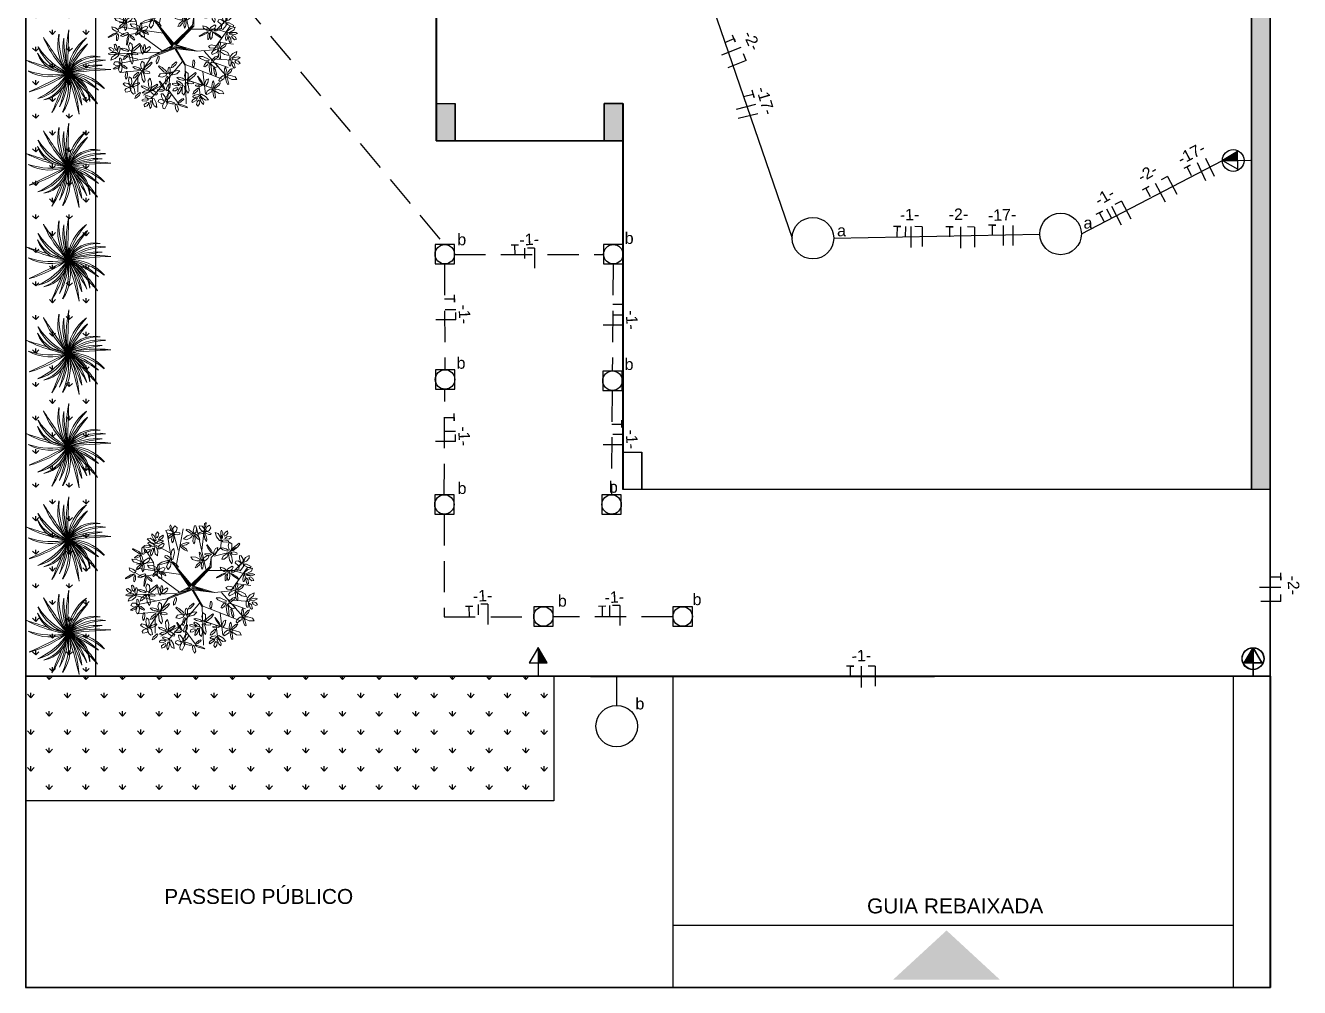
# Model space of a CAD drawing. Header units: inches. Extents: x 2 to 116, y 2 to 108.
# Drawn here: x 75.2 to 85.43, y 29.75 to 37.48 of the extents above; entities that cross this region are included whole.
import ezdxf
from ezdxf.enums import TextEntityAlignment as Align

# ---------------------------------------------------------------- set-up
doc = ezdxf.new("R2010")
doc.units = ezdxf.units.IN
doc.header["$MEASUREMENT"] = 0
doc.linetypes.add('( Hidden )', pattern=[0.375, 0.25, -0.125])
for name, color, linetype, lineweight in [('03.1 PAREDES', 250, 'Continuous', 25), ('07.1 DETALHES', 251, 'Continuous', 9), ('16.2 VEGETAÇÃO', 84, 'Continuous', 9)]:
    doc.layers.add(name, color=color, linetype=linetype, lineweight=lineweight)
doc.layers.add('16.1 VEGETAÇÃO', color=7, linetype='Continuous', lineweight=9, true_color=0x87cb61)
for name, color, linetype in [('Circuitos', 250, 'Continuous'), ('CONDUITES', 30, 'Continuous'), ('ILUMINAÇÃO', 10, 'Continuous'), ('PLANTA TUGS_TUES', 7, 'Continuous'), ('TOMADAS', 170, 'Continuous')]:
    doc.layers.add(name, color=color, linetype=linetype)
doc.styles.add('ARIAL', font='arial.ttf', dxfattribs={"width": 1.2})
doc.styles.get("Standard").update_dxf_attribs({"font": 'arial.ttf'})
doc.styles.add('TEXTO 15MM', font='arial.ttf', dxfattribs={"height": 0.15})

# ---------------------------------------------------------------- blocks, each defined once
blk = doc.blocks.new('TUG MÉDIA 120CM_')
at = {"layer": 'TOMADAS', "ltscale": 0.5}
h = blk.add_hatch(color=256, dxfattribs=at)
h.dxf.hatch_style = 1
h.paths.add_polyline_path([(0.245, 0), (0.123, 0), (0.123, -0.071)])
for p, q in [((0.123, 0), (0.018, 0)), ((0.245, 0), (0.123, 0))]:
    blk.add_line(p, q, dxfattribs=at)
blk.add_lwpolyline([(0.123, -0.071), (0.245, 0), (0.123, 0.071), (0.123, -0.071)], dxfattribs=at)
blk = doc.blocks.new('Iluminação Piso')
at = {"layer": 'ILUMINAÇÃO'}
blk.add_lwpolyline([(59.836, 10.332), (59.68, 10.332), (59.68, 10.176), (59.836, 10.176)], close=True, dxfattribs=at)
blk.add_circle((59.758, 10.254), 0.0781, dxfattribs=at)
blk = doc.blocks.new('_LEAF1', base_point=(58.757, 29.333))
for p, q in [((58.514, 29.393), (58.666, 29.575)), ((58.606, 29.211), (58.514, 29.393)), ((58.817, 29.181), (58.606, 29.211)), ((58.666, 29.575), (58.939, 29.485)), ((58.939, 29.303), (58.817, 29.181)), ((58.939, 29.485), (58.939, 29.303))]:
    blk.add_line(p, q)
blk = doc.blocks.new('_H1', base_point=(54.7, 32.03))
for p, xscale, yscale, zscale, rotation in [((54.39, 32.03), 1.727443358692213, 0.9103097157403468, 1.727443358692213, 343.6738936354017), ((54.54, 32.39), -0.3940586972083011, 1.696902842596515, 0.3940586972083011, 11.88359707230165), ((54.94, 32.27), 0.9393259642756036, 1.696902842596522, 0.9393259642756036, 348.2808948833992), ((54.45, 31.64), -1.545687603003117, -0.485702163767499, 1.545687603003117, 43.07492863925732)]:
    blk.add_blockref('_LEAF1', p, dxfattribs=dict(xscale=xscale, yscale=yscale, zscale=zscale, rotation=rotation))
at = {"xscale": 1.515140417173015, "yscale": 0.6369113279592753, "zscale": 1.515140417173015}
blk.add_blockref('_LEAF1', (55.15, 31.88), dxfattribs=at)
blk = doc.blocks.new('_H5', base_point=(62.27, 31.39))
for p, xscale, yscale, zscale, rotation in [((62.36, 31.88), 0.8782315926153998, 2.121510394569366, 0.8782315926153998, 2.027330662343098), ((62.94, 31.88), 2.788958066288231, 0.575816716164617, 2.788958066288231, 41.2051949766964), ((61.82, 31.67), -1.93821894091991, 0.5452694102672915, 1.93821894091991, 161.5649836159353), ((62.42, 30.82), 2.575127765477518, 0.7881204921510374, 2.575127765477518, 103.2233358614235), ((62.82, 31.24), 0.5758144528974043, -1.696902842596522, 0.5758144528974043, 262.2070746669012)]:
    blk.add_blockref('_LEAF1', p, dxfattribs=dict(xscale=xscale, yscale=yscale, zscale=zscale, rotation=rotation))
blk = doc.blocks.new('_H2', base_point=(55.88, 33.03))
for p, xscale, yscale, zscale, rotation in [((55.48, 33.54), -2.423919195618517, 0.3329656342808676, 2.423919195618517, 304.6162862887426), ((56.09, 33.24), -0.6369088245576009, 2.090963088672041, 0.6369088245576009, 336.0195606201025)]:
    blk.add_blockref('_LEAF1', p, dxfattribs=dict(xscale=xscale, yscale=yscale, zscale=zscale, rotation=rotation))
at = {"xscale": -1.637329160493415, "yscale": 0.455154857870177, "zscale": 1.637329160493415}
blk.add_blockref('_LEAF1', (55.33, 32.97), dxfattribs=at)
blk = doc.blocks.new('_H3', base_point=(57.91, 33.15))
for p, xscale, yscale, zscale, rotation in [((57.45, 33.3), 0.7575702085865075, 2.060415782774719, 0.7575702085865075, 246.1270025360199), ((57.88, 33.61), 0.7575702085865075, 2.121510394569363, 0.7575702085865075, 5.479650948518734), ((57.58, 32.81), 1.484593231342913, 1.061518879932116, 1.484593231342913, 203.1850851585156), ((58.09, 32.7), 1.968766126750012, 1.000424268137465, 1.968766126750012, 291.9583774400813), ((58.48, 33.3), 1.878651928551214, 0.575816716164617, 1.878651928551214, 26.31077704539229)]:
    blk.add_blockref('_LEAF1', p, dxfattribs=dict(xscale=xscale, yscale=yscale, zscale=zscale, rotation=rotation))
blk = doc.blocks.new('_H4', base_point=(60, 32.88))
for p, xscale, yscale, zscale, rotation in [((60.06, 33.27), 1.878651928551214, 0.575816716164617, 1.878651928551214, 273.0367053314555), ((60.48, 33.33), 0.636908824557608, 1.484599066610102, 0.636908824557608, 320.5535637719418), ((59.79, 33), 0.6964758369263038, 2.485023334747559, 0.6964758369263038, 30.70465610075785), ((60.45, 32.61), 1.727443358692213, 0.6063640220619462, 1.727443358692213, 352.5500074369253), ((60.76, 32.94), 1.544160243711609, 0.6063640220619462, 1.544160243711609, 15.14254921127523)]:
    blk.add_blockref('_LEAF1', p, dxfattribs=dict(xscale=xscale, yscale=yscale, zscale=zscale, rotation=rotation))
blk = doc.blocks.new('_H6', base_point=(66.06, 31.58))
for p, xscale, yscale, zscale, rotation in [((66, 32.15), -0.7881173944166022, 2.57666525243954, 0.7881173944166022, 2.457547795809369), ((65.54, 31.79), 1.878651928551221, 0.5452694102672915, 1.878651928551221, 336.2489556574871), ((65.66, 31.39), -1.817557556891011, -0.5452694102672879, 1.817557556891011, 195.3712707835825), ((66.42, 31.27), 1.848104742721105, 0.8186677980483665, 1.848104742721105, 330.9234899051576), ((66.48, 31.88), 2.089427510778918, 0.5147221043699588, 2.089427510778918, 35.45160265640038)]:
    blk.add_blockref('_LEAF1', p, dxfattribs=dict(xscale=xscale, yscale=yscale, zscale=zscale, rotation=rotation))
blk = doc.blocks.new('VEGETAÇÃO 04')
at = {"layer": '16.1 VEGETAÇÃO'}
for p, q in [((-0.316, 0.417), (-0.315, 0.433)), ((-0.302, 0.389), (-0.316, 0.417)), ((-0.315, 0.433), (-0.297, 0.417)), ((-0.297, 0.417), (-0.281, 0.38)), ((-0.283, 0.429), (-0.27, 0.448)), ((-0.283, 0.407), (-0.283, 0.429)), ((-0.264, 0.413), (-0.273, 0.401)), ((-0.27, 0.448), (-0.259, 0.434)), ((-0.259, 0.434), (-0.264, 0.413)), ((-0.255, 0.402), (-0.227, 0.421)), ((-0.221, 0.414), (-0.229, 0.4)), ((-0.227, 0.421), (-0.221, 0.414)), ((-0.033, 0.417), (-0.062, 0.392)), ((-0.041, 0.462), (-0.037, 0.469)), ((-0.004, 0.437), (-0.041, 0.462)), ((-0.037, 0.469), (-0.017, 0.463)), ((0.002, 0.428), (-0.033, 0.417)), ((-0.017, 0.463), (0.012, 0.444)), ((-0.005, 0.401), (0.014, 0.42)), ((0.022, 0.43), (-0.004, 0.437)), ((0.014, 0.42), (0.002, 0.428)), ((0.012, 0.444), (0.022, 0.43)), ((0.015, 0.374), (0.018, 0.415)), ((0.017, 0.456), (0.026, 0.495)), ((0.027, 0.433), (0.017, 0.456)), ((0.018, 0.415), (0.026, 0.415)), ((0.026, 0.495), (0.038, 0.495)), ((0.026, 0.415), (0.032, 0.397)), ((0.04, 0.445), (0.027, 0.433)), ((0.028, 0.425), (0.034, 0.43)), ((0.05, 0.393), (0.028, 0.425)), ((0.034, 0.43), (0.049, 0.42)), ((0.038, 0.495), (0.044, 0.476)), ((0.044, 0.476), (0.04, 0.445)), ((0.049, 0.42), (0.068, 0.396)), ((0.194, 0.442), (0.216, 0.434)), ((0.205, 0.407), (0.194, 0.442)), ((0.216, 0.434), (0.235, 0.403)), ((0.238, 0.447), (0.245, 0.461)), ((0.238, 0.416), (0.238, 0.447)), ((0.245, 0.398), (0.238, 0.416)), ((0.245, 0.461), (0.255, 0.439)), ((0.255, 0.439), (0.253, 0.398)), ((0.263, 0.424), (0.273, 0.443)), ((0.269, 0.414), (0.263, 0.424)), ((0.283, 0.421), (0.269, 0.414)), ((0.273, 0.443), (0.293, 0.455)), ((0.296, 0.438), (0.283, 0.421)), ((0.286, 0.407), (0.319, 0.411)), ((0.293, 0.455), (0.296, 0.438)), ((0.319, 0.411), (0.322, 0.403)), ((-0.353, 0.393), (-0.33, 0.396)), ((-0.327, 0.366), (-0.353, 0.393)), ((-0.33, 0.396), (-0.3, 0.376)), ((-0.295, 0.351), (-0.327, 0.366)), ((-0.288, 0.376), (-0.302, 0.389)), ((-0.3, 0.376), (-0.283, 0.357)), ((-0.283, 0.357), (-0.295, 0.351)), ((-0.281, 0.38), (-0.288, 0.376)), ((-0.273, 0.401), (-0.283, 0.407)), ((-0.282, 0.358), (-0.265, 0.373)), ((-0.267, 0.354), (-0.282, 0.358)), ((-0.239, 0.362), (-0.267, 0.354)), ((-0.265, 0.373), (-0.228, 0.381)), ((-0.263, 0.383), (-0.255, 0.402)), ((-0.249, 0.384), (-0.263, 0.383)), ((-0.229, 0.4), (-0.249, 0.384)), ((-0.225, 0.373), (-0.239, 0.362)), ((-0.228, 0.381), (-0.225, 0.373)), ((-0.154, 0.297), (-0.139, 0.314)), ((-0.139, 0.314), (-0.133, 0.281)), ((-0.062, 0.392), (-0.038, 0.385)), ((-0.038, 0.385), (-0.005, 0.401)), ((0.023, 0.352), (0.015, 0.374)), ((0.031, 0.365), (0.023, 0.352)), ((0.032, 0.397), (0.031, 0.365)), ((0.07, 0.381), (0.05, 0.393)), ((0.068, 0.396), (0.07, 0.381)), ((0.228, 0.378), (0.205, 0.407)), ((0.241, 0.379), (0.228, 0.378)), ((0.235, 0.403), (0.241, 0.379)), ((0.243, 0.379), (0.265, 0.385)), ((0.254, 0.369), (0.243, 0.379)), ((0.253, 0.398), (0.245, 0.398)), ((0.283, 0.364), (0.254, 0.369)), ((0.265, 0.385), (0.301, 0.376)), ((0.27, 0.394), (0.286, 0.407)), ((0.283, 0.388), (0.27, 0.394)), ((0.309, 0.393), (0.283, 0.388)), ((0.3, 0.367), (0.283, 0.364)), ((0.301, 0.376), (0.3, 0.367)), ((0.322, 0.403), (0.309, 0.393)), ((-0.476, 0.229), (-0.464, 0.207)), ((-0.438, 0.227), (-0.476, 0.229)), ((-0.464, 0.207), (-0.429, 0.196)), ((-0.404, 0.21), (-0.438, 0.227)), ((-0.411, 0.264), (-0.404, 0.266)), ((-0.403, 0.22), (-0.411, 0.264)), ((-0.404, 0.266), (-0.394, 0.248)), ((-0.403, 0.195), (-0.404, 0.21)), ((-0.389, 0.197), (-0.403, 0.22)), ((-0.394, 0.248), (-0.386, 0.214)), ((-0.386, 0.214), (-0.389, 0.197)), ((-0.384, 0.195), (-0.374, 0.218)), ((-0.374, 0.218), (-0.34, 0.24)), ((-0.341, 0.213), (-0.366, 0.195)), ((-0.332, 0.231), (-0.341, 0.213)), ((-0.34, 0.24), (-0.332, 0.231)), ((-0.258, 0.191), (-0.234, 0.205)), ((-0.234, 0.205), (-0.19, 0.219)), ((-0.208, 0.258), (-0.21, 0.248)), ((-0.21, 0.248), (-0.191, 0.232)), ((-0.191, 0.255), (-0.208, 0.258)), ((-0.168, 0.218), (-0.197, 0.199)), ((-0.17, 0.243), (-0.191, 0.255)), ((-0.191, 0.232), (-0.166, 0.226)), ((-0.19, 0.219), (-0.168, 0.218)), ((-0.188, 0.195), (-0.173, 0.211)), ((-0.173, 0.211), (-0.161, 0.201)), ((-0.166, 0.226), (-0.17, 0.243)), ((-0.162, 0.255), (-0.154, 0.297)), ((-0.158, 0.229), (-0.162, 0.255)), ((-0.147, 0.227), (-0.158, 0.229)), ((-0.148, 0.208), (-0.153, 0.202)), ((-0.114, 0.184), (-0.148, 0.208)), ((-0.133, 0.281), (-0.147, 0.227)), ((-0.001, 0.247), (0.011, 0.225)), ((0.037, 0.245), (-0.001, 0.247)), ((0.011, 0.225), (0.047, 0.214)), ((0.071, 0.228), (0.037, 0.245)), ((0.042, 0.181), (0.073, 0.207)), ((0.047, 0.214), (0.073, 0.214)), ((0.064, 0.283), (0.071, 0.285)), ((0.072, 0.239), (0.064, 0.283)), ((0.071, 0.285), (0.081, 0.267)), ((0.073, 0.214), (0.071, 0.228)), ((0.086, 0.216), (0.072, 0.239)), ((0.073, 0.207), (0.079, 0.202)), ((0.08, 0.169), (0.087, 0.208)), ((0.081, 0.267), (0.089, 0.233)), ((0.089, 0.233), (0.086, 0.216)), ((0.087, 0.208), (0.095, 0.208)), ((0.092, 0.214), (0.101, 0.238)), ((0.11, 0.214), (0.092, 0.214)), ((0.095, 0.208), (0.099, 0.19)), ((0.101, 0.238), (0.135, 0.26)), ((0.134, 0.233), (0.11, 0.214)), ((0.143, 0.251), (0.134, 0.233)), ((0.135, 0.26), (0.143, 0.251)), ((-0.444, 0.141), (-0.434, 0.162)), ((-0.429, 0.145), (-0.444, 0.141)), ((-0.434, 0.162), (-0.403, 0.189)), ((-0.429, 0.196), (-0.403, 0.195)), ((-0.406, 0.166), (-0.429, 0.145)), ((-0.397, 0.183), (-0.406, 0.166)), ((-0.403, 0.189), (-0.397, 0.183)), ((-0.396, 0.15), (-0.389, 0.189)), ((-0.39, 0.128), (-0.396, 0.15)), ((-0.381, 0.14), (-0.39, 0.128)), ((-0.389, 0.189), (-0.381, 0.188)), ((-0.366, 0.195), (-0.384, 0.195)), ((-0.381, 0.188), (-0.377, 0.17)), ((-0.377, 0.17), (-0.381, 0.14)), ((-0.255, 0.183), (-0.258, 0.191)), ((-0.197, 0.199), (-0.255, 0.183)), ((-0.198, 0.166), (-0.188, 0.195)), ((-0.185, 0.145), (-0.198, 0.166)), ((-0.165, 0.17), (-0.185, 0.145)), ((-0.161, 0.201), (-0.165, 0.17)), ((-0.153, 0.202), (-0.142, 0.186)), ((-0.142, 0.186), (-0.117, 0.166)), ((-0.117, 0.166), (-0.101, 0.163)), ((-0.101, 0.163), (-0.114, 0.184)), ((0.032, 0.159), (0.042, 0.181)), ((0.047, 0.163), (0.032, 0.159)), ((0.07, 0.185), (0.047, 0.163)), ((0.079, 0.202), (0.07, 0.185)), ((0.086, 0.147), (0.08, 0.169)), ((0.095, 0.159), (0.086, 0.147)), ((0.099, 0.19), (0.095, 0.159)), ((0.249, 0.109), (0.204, 0.082)), ((0.229, 0.086), (0.264, 0.106)), ((0.233, 0.165), (0.239, 0.145)), ((0.263, 0.156), (0.233, 0.165)), ((0.239, 0.145), (0.265, 0.13)), ((0.277, 0.119), (0.249, 0.109)), ((0.287, 0.137), (0.263, 0.156)), ((0.264, 0.106), (0.277, 0.119)), ((0.265, 0.13), (0.286, 0.125)), ((0.282, 0.11), (0.273, 0.091)), ((0.287, 0.098), (0.282, 0.11)), ((0.286, 0.128), (0.295, 0.152)), ((0.286, 0.125), (0.287, 0.137)), ((0.304, 0.128), (0.286, 0.128)), ((0.296, 0.117), (0.289, 0.087)), ((0.295, 0.152), (0.329, 0.173)), ((0.307, 0.121), (0.296, 0.117)), ((0.329, 0.147), (0.304, 0.128)), ((0.311, 0.1), (0.307, 0.121)), ((0.316, 0.115), (0.337, 0.095)), ((0.333, 0.109), (0.316, 0.115)), ((0.331, 0.134), (0.322, 0.124)), ((0.322, 0.124), (0.343, 0.124)), ((0.329, 0.173), (0.337, 0.164)), ((0.337, 0.164), (0.329, 0.147)), ((0.357, 0.144), (0.331, 0.134)), ((0.367, 0.086), (0.333, 0.109)), ((0.343, 0.124), (0.375, 0.139)), ((0.373, 0.145), (0.357, 0.144)), ((0.375, 0.139), (0.373, 0.145)), ((-0.363, 0), (-0.354, 0.031)), ((-0.354, 0.031), (-0.334, 0.016)), ((-0.334, 0.016), (-0.333, -0.014)), ((-0.323, -0.015), (-0.275, 0.022)), ((-0.269, 0.016), (-0.286, -0.006)), ((-0.275, 0.022), (-0.269, 0.016)), ((0.204, 0.082), (0.206, 0.078)), ((0.206, 0.078), (0.229, 0.086)), ((0.273, 0.091), (0.273, 0.056)), ((0.273, 0.056), (0.279, 0.055)), ((0.279, 0.055), (0.286, 0.07)), ((0.286, 0.07), (0.287, 0.098)), ((0.289, 0.087), (0.294, 0.056)), ((0.294, 0.056), (0.309, 0.07)), ((0.309, 0.07), (0.311, 0.1)), ((0.337, 0.095), (0.381, 0.066)), ((0.384, 0.069), (0.367, 0.086)), ((0.381, 0.066), (0.384, 0.069)), ((-0.436, -0.096), (-0.427, -0.094)), ((-0.435, -0.129), (-0.436, -0.096)), ((-0.427, -0.094), (-0.419, -0.108)), ((-0.41, -0.014), (-0.426, -0.017)), ((-0.426, -0.017), (-0.406, -0.032)), ((-0.379, -0.023), (-0.41, -0.014)), ((-0.41, -0.108), (-0.4, -0.086)), ((-0.406, -0.032), (-0.365, -0.041)), ((-0.4, -0.086), (-0.369, -0.059)), ((-0.372, -0.082), (-0.395, -0.103)), ((-0.363, -0.034), (-0.379, -0.023)), ((-0.363, -0.065), (-0.372, -0.082)), ((-0.369, -0.059), (-0.363, -0.065)), ((-0.365, -0.041), (-0.363, -0.034)), ((-0.356, -0.031), (-0.363, 0)), ((-0.359, -0.06), (-0.348, -0.057)), ((-0.352, -0.115), (-0.359, -0.06)), ((-0.341, -0.035), (-0.356, -0.031)), ((-0.348, -0.057), (-0.335, -0.08)), ((-0.343, -0.043), (-0.323, -0.015)), ((-0.322, -0.036), (-0.343, -0.043)), ((-0.317, -0.048), (-0.342, -0.052)), ((-0.342, -0.052), (-0.331, -0.066)), ((-0.333, -0.014), (-0.341, -0.035)), ((-0.335, -0.08), (-0.327, -0.122)), ((-0.331, -0.066), (-0.307, -0.069)), ((-0.286, -0.006), (-0.322, -0.036)), ((-0.293, -0.056), (-0.317, -0.048)), ((-0.307, -0.069), (-0.29, -0.066)), ((-0.29, -0.066), (-0.293, -0.056)), ((0.443, -0.112), (0.452, -0.099)), ((0.449, -0.084), (0.474, -0.058)), ((0.451, -0.097), (0.449, -0.084)), ((0.474, -0.087), (0.451, -0.097)), ((0.452, -0.099), (0.461, -0.12)), ((0.47, -0.098), (0.487, -0.089)), ((0.472, -0.106), (0.47, -0.098)), ((0.474, -0.058), (0.507, -0.042)), ((0.502, -0.065), (0.474, -0.087)), ((0.487, -0.089), (0.518, -0.084)), ((0.507, -0.042), (0.502, -0.065)), ((0.533, -0.09), (0.513, -0.102)), ((0.518, -0.084), (0.533, -0.09)), ((-0.467, -0.167), (-0.488, -0.18)), ((-0.488, -0.18), (-0.473, -0.184)), ((-0.485, -0.144), (-0.473, -0.124)), ((-0.461, -0.156), (-0.485, -0.144)), ((-0.473, -0.124), (-0.448, -0.125)), ((-0.473, -0.184), (-0.45, -0.174)), ((-0.443, -0.16), (-0.467, -0.167)), ((-0.437, -0.15), (-0.461, -0.156)), ((-0.45, -0.174), (-0.437, -0.165)), ((-0.448, -0.125), (-0.432, -0.135)), ((-0.445, -0.188), (-0.434, -0.151)), ((-0.434, -0.21), (-0.445, -0.188)), ((-0.437, -0.165), (-0.443, -0.16)), ((-0.432, -0.135), (-0.437, -0.15)), ((-0.423, -0.145), (-0.435, -0.129)), ((-0.434, -0.151), (-0.421, -0.153)), ((-0.419, -0.199), (-0.434, -0.21)), ((-0.416, -0.133), (-0.423, -0.145)), ((-0.421, -0.153), (-0.414, -0.17)), ((-0.419, -0.108), (-0.416, -0.133)), ((-0.419, -0.147), (-0.4, -0.153)), ((-0.414, -0.16), (-0.419, -0.147)), ((-0.414, -0.17), (-0.419, -0.199)), ((-0.394, -0.176), (-0.414, -0.16)), ((-0.395, -0.103), (-0.41, -0.108)), ((-0.4, -0.153), (-0.375, -0.176)), ((-0.379, -0.181), (-0.394, -0.176)), ((-0.375, -0.176), (-0.379, -0.181)), ((-0.334, -0.143), (-0.352, -0.115)), ((-0.327, -0.122), (-0.334, -0.143)), ((-0.123, -0.162), (-0.118, -0.156)), ((-0.081, -0.205), (-0.123, -0.162)), ((-0.118, -0.156), (-0.094, -0.17)), ((-0.094, -0.17), (-0.06, -0.201)), ((-0.06, -0.201), (-0.05, -0.221)), ((-0.044, -0.17), (-0.048, -0.194)), ((-0.048, -0.194), (-0.042, -0.219)), ((-0.035, -0.166), (-0.044, -0.17)), ((-0.029, -0.182), (-0.035, -0.166)), ((-0.029, -0.207), (-0.029, -0.182)), ((-0.015, -0.208), (0.026, -0.194)), ((0.047, -0.198), (0.023, -0.22)), ((0.026, -0.194), (0.047, -0.198)), ((0.086, -0.233), (0.095, -0.202)), ((0.095, -0.202), (0.115, -0.217)), ((0.442, -0.141), (0.443, -0.112)), ((0.448, -0.157), (0.442, -0.141)), ((0.457, -0.157), (0.448, -0.157)), ((0.461, -0.12), (0.457, -0.157)), ((0.466, -0.138), (0.47, -0.124)), ((0.475, -0.162), (0.466, -0.138)), ((0.47, -0.124), (0.485, -0.138)), ((0.513, -0.102), (0.472, -0.106)), ((0.486, -0.174), (0.475, -0.162)), ((0.485, -0.138), (0.494, -0.17)), ((0.494, -0.17), (0.486, -0.174)), ((0.49, -0.12), (0.498, -0.113)), ((0.499, -0.133), (0.49, -0.12)), ((0.498, -0.113), (0.519, -0.12)), ((0.517, -0.144), (0.499, -0.133)), ((0.533, -0.138), (0.517, -0.144)), ((0.519, -0.12), (0.533, -0.138)), ((-0.289, -0.251), (-0.289, -0.367)), ((-0.122, -0.242), (-0.11, -0.22)), ((-0.09, -0.247), (-0.122, -0.242)), ((-0.11, -0.22), (-0.08, -0.215)), ((-0.061, -0.235), (-0.09, -0.247)), ((-0.05, -0.221), (-0.081, -0.205)), ((-0.08, -0.215), (-0.058, -0.22)), ((-0.065, -0.259), (-0.07, -0.291)), ((-0.07, -0.291), (-0.065, -0.306)), ((-0.056, -0.242), (-0.065, -0.259)), ((-0.065, -0.306), (-0.053, -0.285)), ((-0.058, -0.22), (-0.061, -0.235)), ((-0.049, -0.243), (-0.056, -0.242)), ((-0.053, -0.285), (-0.049, -0.243)), ((-0.042, -0.219), (-0.029, -0.207)), ((-0.035, -0.224), (-0.015, -0.208)), ((-0.031, -0.235), (-0.035, -0.224)), ((0.023, -0.22), (-0.031, -0.235)), ((0.039, -0.247), (0.023, -0.25)), ((0.023, -0.25), (0.043, -0.265)), ((0.07, -0.256), (0.039, -0.247)), ((0.043, -0.265), (0.084, -0.274)), ((0.086, -0.267), (0.07, -0.256)), ((0.084, -0.274), (0.086, -0.267)), ((0.093, -0.264), (0.086, -0.233)), ((0.09, -0.293), (0.101, -0.29)), ((0.097, -0.348), (0.09, -0.293)), ((0.108, -0.268), (0.093, -0.264)), ((0.101, -0.29), (0.114, -0.312)), ((0.106, -0.276), (0.126, -0.248)), ((0.127, -0.269), (0.106, -0.276)), ((0.132, -0.281), (0.107, -0.285)), ((0.107, -0.285), (0.118, -0.299)), ((0.116, -0.247), (0.108, -0.268)), ((0.115, -0.217), (0.116, -0.247)), ((0.118, -0.299), (0.142, -0.302)), ((0.126, -0.248), (0.174, -0.211)), ((0.163, -0.239), (0.127, -0.269)), ((0.156, -0.288), (0.132, -0.281)), ((0.142, -0.302), (0.159, -0.299)), ((0.159, -0.299), (0.156, -0.288)), ((0.18, -0.217), (0.163, -0.239)), ((0.174, -0.211), (0.18, -0.217)), ((0.306, -0.319), (0.311, -0.289)), ((0.311, -0.289), (0.32, -0.277)), ((0.325, -0.3), (0.316, -0.338)), ((0.32, -0.277), (0.325, -0.3)), ((0.335, -0.316), (0.358, -0.296)), ((0.358, -0.296), (0.374, -0.292)), ((0.374, -0.292), (0.363, -0.313)), ((-0.231, -0.407), (-0.228, -0.398)), ((-0.196, -0.422), (-0.231, -0.407)), ((-0.228, -0.398), (-0.21, -0.398)), ((-0.21, -0.398), (-0.183, -0.408)), ((-0.183, -0.408), (-0.174, -0.42)), ((0.115, -0.376), (0.097, -0.348)), ((0.114, -0.312), (0.122, -0.355)), ((0.122, -0.355), (0.115, -0.376)), ((0.259, -0.378), (0.268, -0.361)), ((0.266, -0.387), (0.259, -0.378)), ((0.301, -0.367), (0.266, -0.387)), ((0.268, -0.361), (0.293, -0.343)), ((0.293, -0.343), (0.311, -0.344)), ((0.311, -0.344), (0.301, -0.367)), ((0.308, -0.337), (0.306, -0.319)), ((0.316, -0.338), (0.308, -0.337)), ((0.313, -0.363), (0.317, -0.347)), ((0.319, -0.397), (0.313, -0.363)), ((0.317, -0.347), (0.329, -0.369)), ((0.328, -0.416), (0.319, -0.397)), ((0.325, -0.333), (0.335, -0.316)), ((0.33, -0.338), (0.325, -0.333)), ((0.329, -0.369), (0.336, -0.414)), ((0.363, -0.313), (0.33, -0.338)), ((0.33, -0.345), (0.331, -0.359)), ((0.356, -0.346), (0.33, -0.345)), ((0.331, -0.359), (0.364, -0.378)), ((0.391, -0.359), (0.356, -0.346)), ((0.364, -0.378), (0.402, -0.382)), ((0.402, -0.382), (0.391, -0.359)), ((-0.255, -0.43), (-0.241, -0.423)), ((-0.255, -0.438), (-0.255, -0.43)), ((-0.221, -0.44), (-0.255, -0.438)), ((-0.241, -0.423), (-0.215, -0.422)), ((-0.237, -0.468), (-0.22, -0.454)), ((-0.236, -0.486), (-0.237, -0.468)), ((-0.215, -0.478), (-0.236, -0.486)), ((-0.203, -0.429), (-0.221, -0.44)), ((-0.22, -0.454), (-0.205, -0.45)), ((-0.215, -0.422), (-0.203, -0.429)), ((-0.201, -0.46), (-0.215, -0.478)), ((-0.205, -0.45), (-0.201, -0.46)), ((-0.174, -0.42), (-0.196, -0.422)), ((-0.196, -0.477), (-0.187, -0.437)), ((-0.19, -0.5), (-0.196, -0.477)), ((-0.181, -0.488), (-0.19, -0.5)), ((-0.187, -0.437), (-0.179, -0.438)), ((-0.175, -0.457), (-0.181, -0.488)), ((-0.179, -0.438), (-0.175, -0.457)), ((-0.172, -0.42), (-0.159, -0.422)), ((-0.17, -0.445), (-0.172, -0.42)), ((-0.157, -0.479), (-0.17, -0.445)), ((-0.159, -0.422), (-0.142, -0.454)), ((-0.137, -0.49), (-0.157, -0.479)), ((-0.142, -0.454), (-0.137, -0.49)), ((0.336, -0.414), (0.328, -0.416))]:
    blk.add_line(p, q, dxfattribs=at)
at = {"layer": '16.2 VEGETAÇÃO'}
for p, q in [((-0.156, 0.205), (-0.193, 0.437)), ((-0.103, 0.301), (-0.146, 0.457)), ((-0.119, 0.173), (-0.063, 0.473)), ((0.12, 0.137), (0.044, 0.484)), ((0.087, 0.297), (0.104, 0.465)), ((0.24, 0.322), (0.244, 0.421)), ((-0.303, 0.201), (-0.369, 0.309)), ((-0.173, 0.281), (-0.316, 0.357)), ((0.161, 0.242), (0.24, 0.322)), ((0.304, 0.281), (0.36, 0.321)), ((-0.016, 0.005), (-0.156, 0.209)), ((-0.156, 0.209), (0.001, 0.024)), ((0.15, 0.169), (0.161, 0.242)), ((0.161, 0.163), (0.161, 0.242)), ((0.184, 0.253), (0.304, 0.281)), ((0.343, 0.133), (0.43, 0.221)), ((-0.396, 0.089), (-0.452, 0.121)), ((-0.309, 0.201), (-0.439, 0.189)), ((-0.083, 0.105), (-0.439, 0.157)), ((-0.286, 0.105), (-0.396, 0.089)), ((-0.289, 0.105), (-0.303, 0.201)), ((-0.093, -0.037), (-0.286, 0.105)), ((0.002, 0.019), (-0.106, 0.144)), ((-0.106, 0.144), (-0.005, 0.005)), ((0.001, 0.024), (0.15, 0.169)), ((0.153, 0.163), (0.002, 0.019)), ((0.005, 0.012), (0.153, 0.163)), ((0.018, 0.012), (0.161, 0.163)), ((0.137, 0.137), (0.34, 0.137)), ((0.32, -0.027), (0.453, 0.161)), ((0.34, 0.137), (0.473, 0.097)), ((-0.106, -0.043), (-0.01, 0.002)), ((-0.093, -0.037), (-0.016, 0.005)), ((-0.005, 0.005), (-0.039, 0.062)), ((-0.039, 0.062), (-0.003, 0.012)), ((-0.01, 0.002), (-0.034, -0.017)), ((0.098, -0.017), (0.005, 0.012)), ((0.018, 0.012), (0.187, -0.039)), ((0.357, 0.033), (0.48, 0.017)), ((-0.469, -0.059), (-0.112, -0.048)), ((-0.289, -0.103), (-0.469, -0.059)), ((-0.193, -0.091), (-0.442, -0.139)), ((-0.185, -0.091), (-0.336, -0.319)), ((-0.193, -0.087), (-0.112, -0.048)), ((0.009, -0.018), (-0.185, -0.091)), ((-0.178, -0.079), (0.005, -0.012)), ((0.005, -0.012), (-0.106, -0.043)), ((-0.034, -0.017), (0.005, -0.003)), ((0.005, -0.003), (0.017, -0.01)), ((0.149, -0.034), (0.009, 0)), ((0.009, 0), (0.098, -0.017)), ((0.009, -0.018), (0.184, -0.039)), ((0.009, -0.018), (0.09, -0.155)), ((0.017, -0.01), (0.149, -0.034)), ((0.017, -0.017), (0.093, -0.151)), ((0.187, -0.039), (0.32, -0.027)), ((0.244, -0.039), (0.417, -0.235)), ((0.304, -0.099), (0.47, -0.111)), ((-0.243, -0.191), (-0.429, -0.211)), ((0.07, -0.122), (-0.183, -0.419)), ((0.09, -0.147), (0.397, -0.267)), ((0.09, -0.155), (0.1, -0.463)), ((0.234, -0.203), (0.254, -0.383)), ((0.324, -0.131), (0.437, -0.171)), ((-0.031, -0.239), (-0.053, -0.467)), ((0.094, -0.267), (0.32, -0.339)), ((0.2, -0.307), (0.214, -0.415)), ((-0.093, -0.311), (-0.243, -0.391)), ((-0.042, -0.351), (0.04, -0.463))]:
    blk.add_line(p, q, dxfattribs=at)
at = {"layer": '16.1 VEGETAÇÃO'}
for name, p, xscale, yscale, zscale, rotation in [('_H1', (0.11, 0.461), 0.07923638879180575, 0.07923638879180575, 0.07923638879180575, 335.9995910641865), ('_LEAF1', (-0.146, 0.395), -0.1440166972293012, -0.04320517898821663, 0.1440166972293024, 265.3418919588169), ('_LEAF1', (0.116, 0.409), 0.1655586905963778, 0.04078472078159301, 0.1655586905963778, 105.4222238316343), ('_H2', (-0.394, 0.269), 0.07923638879180761, 0.07923638879180761, 0.07923638879180761, 24.61518218604945), ('_H4', (-0.296, 0.317), 0.07923638879180728, 0.07923638879180728, 0.07923638879180728, 159.4820373343238), ('_LEAF1', (-0.239, 0.333), 0.1464371459222319, 0.064868279937496, 0.1464371459222319, 40.89411108039298), ('_LEAF1', (-0.061, 0.319), 0.1655586905963763, 0.04078472078159301, 0.1655586905963763, 145.2915804259634), ('_LEAF1', (-0.056, 0.35), 0.1655586905963747, 0.04078472078159301, 0.1655586905963747, 197.0023472828412), ('_H1', (-0.257, 0.127), 0.0792363887918082, 0.0792363887918082, 0.0792363887918082, 223.439305730182), ('_LEAF1', (0.277, 0.249), 0.1464371459222319, 0.064868279937496, 0.1464371459222319, 40.89411108039298), ('_H3', (0.415, 0.199), 0.07923638879180761, 0.07923638879180761, 0.07923638879180761, 310.7820573980491), ('_H2', (-0.452, 0.115), 0.0792363887918074, 0.0792363887918074, 0.0792363887918074, 83.64810089334068), ('_H2', (-0.365, 0.096), 0.07923638879180848, 0.07923638879180848, 0.07923638879180848, 135.7819653615509), ('_LEAF1', (-0.304, 0.16), -0.06244757627757961, 0.204165649728635, 0.06244757627757956, 72.42816897104282), ('_H4', (0.444, 0.11), 0.0792363887918075, 0.0792363887918075, 0.0792363887918075, 270.0000000000014), ('_H4', (-0.459, -0.063), 0.07923638879180346, 0.07923638879180346, 0.07923638879180346, 92.25636340955722), ('_LEAF1', (-0.256, -0.023), 0.1655586905963778, 0.04078472078159301, 0.1655586905963778, 105.4222238316343), ('_LEAF1', (-0.235, -0.013), -0.1440166972293012, -0.04320517898821663, 0.1440166972293024, 265.3418919588169), ('_LEAF1', (-0.208, -0.027), 0.1464371459222319, 0.064868279937496, 0.1464371459222319, 40.89411108039298), ('_LEAF1', (0.313, -0.005), 0.146437145922231, 0.064868279937496, 0.146437145922231, 355.9332608477733), ('_H6', (0.36, -0.029), 0.07923638879180389, 0.07923638879180389, 0.07923638879180389, 241.7205313804202), ('_LEAF1', (-0.127, -0.108), 0.1488575946151644, 0.04320517898821663, 0.1488575946151644, 72.31603858620976), ('_H5', (0.29, -0.118), 0.07923638879180708, 0.07923638879180708, 0.07923638879180708, 236.1016171762233), ('_LEAF1', (-0.379, -0.229), -0.1440166972293012, -0.04320517898821663, 0.1440166972293024, 265.3418919588169), ('_LEAF1', (0.004, -0.148), 0.1488575946151615, 0.04320517898821663, 0.1488575946151615, 46.21957683272146), ('_LEAF1', (0.161, -0.138), -0.1440166972293012, -0.04320517898821663, 0.1440166972293024, 265.3418919588169), ('_LEAF1', (0.332, -0.201), 0.1655586905963778, 0.04078472078159301, 0.1655586905963778, 105.4222238316343), ('_H6', (0.415, -0.238), 0.07923638879180535, 0.07923638879180535, 0.07923638879180535, 251.5733710207284), ('_LEAF1', (-0.301, -0.232), 0.1488575946151615, 0.04320517898821663, 0.1488575946151615, 46.21957683272146), ('_H4', (0.067, -0.329), 0.07923638879180538, 0.07923638879180538, 0.07923638879180538, 151.4869598675745), ('_LEAF1', (-0.287, -0.395), 0.1488575946151615, 0.04320517898821663, 0.1488575946151615, 46.21957683272146), ('_H3', (-0.065, -0.435), 0.07923638879180711, 0.07923638879180711, 0.07923638879180711, 321.2025904984415), ('_H4', (0.218, -0.404), 0.07923638879180635, 0.07923638879180635, 0.07923638879180635, 202.5727489174756), ('_LEAF1', (0.179, -0.359), 0.1488575946151615, 0.04320517898821663, 0.1488575946151615, 46.21957683272146), ('_H2', (0.026, -0.464), 0.07923638879180774, 0.07923638879180774, 0.07923638879180774, 216.5174468434797)]:
    blk.add_blockref(name, p, dxfattribs=dict(at, xscale=xscale, yscale=yscale, zscale=zscale, rotation=rotation))
at = {"layer": '16.1 VEGETAÇÃO', "xscale": 0.07923638879180794, "yscale": 0.07923638879180794, "zscale": 0.07923638879180794}
for name, p in [('_H1', (-0.149, 0.444)), ('_H2', (0.177, 0.271)), ('_H5', (0.307, 0.286)), ('_H5', (-0.257, -0.197)), ('_H3', (-0.346, -0.32)), ('_H6', (-0.188, -0.351)), ('_H2', (-0.065, -0.351)), ('_H2', (0.242, -0.312))]:
    blk.add_blockref(name, p, dxfattribs=at)
blk = doc.blocks.new('VEGETAÇAO 02')
at = {"layer": '16.1 VEGETAÇÃO'}
blk.add_circle((0, 0), 0.000151, dxfattribs=at)
for centre, radius, start, end in [((0.275, 0.227), 0.357, 166.3855, 219.4367), ((0.483, 0.274), 0.555, 176.2495, 209.5814), ((0.891, 0.152), 0.904, 167.682, 189.6659), ((6.375, 0.026), 6.375, 177.13, 180.2286), ((0.09, 0.345), 0.357, 202.3638, 255.4151), ((0.23, 0.506), 0.555, 212.2278, 245.5598), ((0.632, 0.646), 0.904, 203.6596, 225.6474), ((5.144, 3.766), 6.375, 213.1083, 216.2069), ((0.448, 0.195), 0.488, 170.0574, 203.5585), ((1.386, 0.307), 1.419, 181.1217, 192.5058), ((0.357, -0.01), 0.357, 125.3579, 178.4092), ((0.544, -0.11), 0.555, 135.2219, 168.5539), ((0.466, -0.146), 0.488, 129.0298, 162.531), ((1.247, -0.678), 1.419, 140.0941, 151.4783), ((-0.022, 0.232), 0.233, 198.2991, 275.5394), ((0.02, 0.297), 0.298, 207.6507, 266.0762), ((0.211, -0.098), 0.233, 77.936, 155.0117), ((0.246, -0.168), 0.298, 87.265, 145.6907), ((0.252, -0.252), 0.357, 81.9782, 135.0296), ((0.092, 0.899), 0.904, 242.1737, 256.451), ((1.68, 6.15), 6.375, 251.6224, 253.1873), ((-0.145, 0.326), 0.357, 240.8779, 293.9291), ((-0.135, 0.539), 0.555, 250.7419, 284.0738), ((1.68, 6.15), 6.375, 253.6156, 254.721), ((0.191, 0.228), 0.298, 216.81, 230.0978), ((0.092, 0.899), 0.904, 262.272, 264.1614), ((0.32, -0.454), 0.555, 91.8422, 125.1743), ((0.238, -0.426), 0.488, 85.6501, 119.1514), ((0.441, -1.349), 1.419, 96.7144, 108.0986), ((4.826, -4.166), 6.375, 138.5655, 139.201), ((0.238, -0.872), 0.904, 83.274, 105.2619), ((0.647, -6.342), 6.375, 92.7227, 95.8213), ((0.021, -0.356), 0.357, 40.2209, 93.2725), ((-0.546, 0.72), 0.904, 285.164, 307.1518), ((-2.965, 5.644), 6.375, 294.6127, 297.7113), ((-0.328, 0.14), 0.357, 283.8682, 336.9196), ((-0.466, 0.302), 0.555, 293.7322, 327.0642), ((-0.233, 0.012), 0.233, 279.826, 356.9018), ((-0.291, 0.064), 0.298, 289.1551, 347.5807), ((-0.888, 0.171), 0.904, 327.1252, 343.7246), ((-0.488, -0.026), 0.488, 329.5013, 3.0026), ((-1.405, 0.199), 1.419, 340.5657, 350.0002), ((-0.337, -0.116), 0.357, 325.8294, 18.8809), ((-0.549, -0.087), 0.555, 335.6934, 9.0255), ((-5.978, 2.215), 6.375, 338.8993, 339.6726), ((-0.057, -0.226), 0.233, 358.8077, 75.8836), ((-0.118, -0.273), 0.298, 8.1367, 66.5625), ((-0.374, -0.314), 0.488, 6.5217, 40.0231), ((-1.242, -0.688), 1.419, 17.5861, 28.9702), ((-0.811, -0.398), 0.904, 4.1457, 26.1335), ((-6.107, -1.831), 6.375, 13.5943, 16.693), ((-0.064, -0.552), 0.555, 50.0849, 83.4171), ((-0.106, -0.477), 0.488, 43.8928, 77.3942), ((-0.569, -1.3), 1.419, 54.9572, 66.3414), ((-0.523, -0.737), 0.904, 43.1496, 54.6316), ((-4.493, -4.523), 6.375, 43.1515, 45.1911), ((-0.319, -0.37), 0.488, 49.0059, 49.153), ((-1.119, -0.877), 1.422, 26.7217, 35.9709), ((-0.319, -0.37), 0.488, 15.6515, 40.72), ((-5.978, 2.215), 6.375, 336.5739, 338.3848), ((-0.523, -0.737), 0.904, 32.6438, 40.585), ((-4.493, -4.523), 6.375, 42.0924, 42.9812)]:
    blk.add_arc(centre, radius, start, end, dxfattribs=at)

msp = doc.modelspace()

# ---------------------------------------------------------------- hatches: boundary and pattern name
at = {"layer": 'PLANTA TUGS_TUES'}
h = msp.add_hatch(dxfattribs=at)
h.set_pattern_fill('GRASS', color=256, scale=0.0075)
h.set_pattern_definition([(90, (1930.41972, 1244.48563), (-0.134703842, 0.134703842), [0.03571875, -0.233688934]), (45, (1930.41972, 1244.48563), (-0.134703842, 0.134703842), [0.03571875, -0.15478125]), (135, (1930.41972, 1244.48563), (-0.134703842, -0.134703842), [0.03571875, -0.15478125])])
h.paths.add_polyline_path([(75.198, 38.249), (75.76, 38.399), (75.76, 32.249), (75.198, 32.249)])
h = msp.add_hatch(color=256, dxfattribs=at)
h.dxf.hatch_style = 1
h.paths.add_polyline_path([(85.198, 38.249), (85.048, 38.249), (85.048, 33.749), (85.198, 33.749)])
h = msp.add_hatch(color=256, dxfattribs=at)
h.dxf.hatch_style = 1
h.paths.add_polyline_path([(78.648, 36.849), (78.498, 36.849), (78.498, 36.549), (78.648, 36.549)])
h = msp.add_hatch(color=256, dxfattribs=at)
h.dxf.hatch_style = 1
h.paths.add_polyline_path([(79.998, 36.849), (79.848, 36.849), (79.848, 36.549), (79.998, 36.549)])
h = msp.add_hatch(dxfattribs=at)
h.set_pattern_fill('GRASS', color=256, scale=0.0082)
h.set_pattern_definition([(90, (1866.70714, 1228.25371), (-0.1472762, 0.1472762), [0.0390525, -0.2554999]), (45, (1866.70714, 1228.25371), (-0.1472762, 0.1472762), [0.0390525, -0.1692275]), (135, (1866.70714, 1228.25371), (-0.1472762, -0.1472762), [0.0390525, -0.1692275])])
h.paths.add_polyline_path([(79.44, 32.249), (75.198, 32.249), (75.198, 31.249), (79.44, 31.249)])
h = msp.add_hatch(color=256, dxfattribs=at)
h.dxf.hatch_style = 1
h.paths.add_polyline_path([(82.167, 29.812), (83.024, 29.812), (82.596, 30.207)])

# ---------------------------------------------------------------- linework, layer by layer
for p, q in [((75.196, 52.249), (75.196, 32.249)), ((75.198, 52.249), (75.198, 32.249)), ((85.196, 32.249), (85.196, 52.249)), ((85.198, 32.249), (85.198, 52.249)), ((78.496, 38.249), (78.496, 36.549)), ((78.498, 38.249), (78.498, 36.549)), ((85.046, 33.749), (85.046, 38.249)), ((85.046, 33.749), (85.046, 38.249)), ((85.046, 33.749), (85.046, 38.249)), ((85.048, 33.749), (85.048, 38.249)), ((78.496, 36.849), (78.646, 36.849)), ((78.498, 36.549), (78.498, 36.849)), ((78.498, 36.849), (78.648, 36.849)), ((78.646, 36.849), (78.646, 36.549)), ((78.648, 36.849), (78.648, 36.549)), ((79.846, 36.549), (79.846, 36.849)), ((79.846, 36.849), (79.996, 36.849)), ((79.848, 36.549), (79.848, 36.849)), ((79.848, 36.849), (79.998, 36.849)), ((79.996, 36.849), (79.996, 33.749)), ((79.998, 36.849), (79.998, 33.749)), ((78.496, 36.549), (79.996, 36.549)), ((78.498, 36.549), (79.998, 36.549)), ((79.848, 36.549), (79.998, 36.549)), ((79.996, 34.049), (80.146, 34.049)), ((79.998, 34.049), (80.148, 34.049)), ((80.146, 34.049), (80.146, 33.749)), ((80.148, 34.049), (80.148, 33.749)), ((85.196, 33.749), (79.996, 33.749)), ((85.048, 33.749), (79.998, 33.749)), ((85.198, 33.749), (85.048, 33.749)), ((85.198, 32.249), (85.198, 33.749)), ((75.196, 32.249), (85.196, 32.249))]:
    msp.add_line(p, q)
for points in [[(85.196, 52.249), (75.196, 52.249), (75.196, 29.749), (85.196, 29.749)], [(85.196, 52.249), (75.196, 52.249), (75.196, 29.749), (85.196, 29.749)], [(85.198, 52.25), (75.198, 52.25), (75.198, 29.75), (85.198, 29.75)], [(85.198, 52.25), (75.198, 52.25), (75.198, 29.75), (85.198, 29.75)], [(85.198, 52.25), (75.198, 52.25), (75.198, 29.75), (85.198, 29.75)], [(85.198, 52.25), (75.198, 52.25), (75.198, 29.75), (85.198, 29.75)]]:
    msp.add_lwpolyline(points, close=True)
for points in [[(79.996, 36.549), (78.496, 36.549), (78.496, 38.249)], [(79.996, 36.549), (78.496, 36.549), (78.496, 38.249)], [(78.496, 36.849), (78.646, 36.849), (78.646, 36.549)], [(78.496, 36.849), (78.646, 36.849), (78.646, 36.549)], [(85.196, 33.749), (79.996, 33.749), (79.996, 36.849), (79.846, 36.849), (79.846, 36.549)], [(85.196, 33.749), (79.996, 33.749), (79.996, 36.849), (79.846, 36.849), (79.846, 36.549)], [(79.996, 34.049), (80.146, 34.049), (80.146, 33.749)], [(79.996, 34.049), (80.146, 34.049), (80.146, 33.749)], [(85.196, 32.249), (75.196, 32.249)], [(85.196, 32.249), (75.196, 32.249)]]:
    msp.add_lwpolyline(points)
at = {"layer": '03.1 PAREDES', "color": 251, "true_color": 0x636466}
for p, q in [((75.198, 32.249), (75.198, 29.749)), ((79.44, 32.249), (79.44, 31.249)), ((80.398, 32.249), (80.398, 29.749)), ((84.898, 32.249), (84.898, 29.749)), ((85.198, 32.249), (85.198, 29.749)), ((79.44, 31.249), (75.198, 31.249)), ((85.198, 29.749), (75.198, 29.749))]:
    msp.add_line(p, q, dxfattribs=at)
at = {"layer": '07.1 DETALHES'}
msp.add_line((80.398, 30.249), (84.898, 30.249), dxfattribs=at)
at = {"layer": 'Circuitos', "color": 18, "true_color": 0x000000}
for p, q in [((80.814, 37.341), (80.889, 37.371)), ((80.899, 37.345), (80.877, 37.4)), ((80.889, 37.371), (80.899, 37.345)), ((80.944, 37.3), (80.788, 37.237)), ((80.987, 37.196), (80.838, 37.136)), ((80.987, 37.196), (80.965, 37.249)), ((81.049, 36.899), (81.034, 36.957)), ((80.964, 36.907), (81.042, 36.926)), ((81.042, 36.926), (81.049, 36.899)), ((81.06, 36.842), (80.905, 36.803)), ((81.079, 36.768), (80.923, 36.729)), ((84.554, 36.354), (84.501, 36.328)), ((84.529, 36.342), (84.554, 36.354)), ((84.564, 36.27), (84.529, 36.342)), ((84.608, 36.377), (84.677, 36.232)), ((84.677, 36.41), (84.747, 36.265)), ((84.372, 36.263), (84.321, 36.236)), ((84.372, 36.263), (84.447, 36.121)), ((84.221, 36.182), (84.168, 36.154)), ((84.196, 36.169), (84.221, 36.182)), ((84.234, 36.099), (84.196, 36.169)), ((84.272, 36.21), (84.352, 36.06)), ((84, 36.065), (83.949, 36.038)), ((84, 36.065), (84.075, 35.923)), ((83.849, 35.985), (83.796, 35.957)), ((83.824, 35.972), (83.849, 35.985)), ((83.861, 35.902), (83.824, 35.972)), ((83.88, 36.003), (83.92, 35.928)), ((83.92, 36.026), (83.999, 35.876)), ((82.229, 35.861), (82.169, 35.862)), ((82.2, 35.782), (82.201, 35.862)), ((82.201, 35.862), (82.229, 35.861)), ((82.265, 35.862), (82.264, 35.777)), ((82.31, 35.863), (82.309, 35.694)), ((82.4, 35.86), (82.342, 35.861)), ((82.4, 35.86), (82.399, 35.7)), ((82.65, 35.858), (82.59, 35.859)), ((82.621, 35.779), (82.622, 35.858)), ((82.622, 35.858), (82.65, 35.858)), ((82.708, 35.858), (82.707, 35.689)), ((82.821, 35.857), (82.763, 35.858)), ((82.821, 35.857), (82.82, 35.697)), ((82.993, 35.873), (82.933, 35.873)), ((82.965, 35.793), (82.965, 35.873)), ((82.965, 35.873), (82.993, 35.873)), ((83.051, 35.87), (83.051, 35.709)), ((83.128, 35.87), (83.128, 35.709)), ((79.157, 35.713), (79.097, 35.713)), ((79.129, 35.633), (79.128, 35.713)), ((79.206, 35.688), (79.206, 35.604)), ((79.286, 35.689), (79.229, 35.689)), ((79.286, 35.689), (79.286, 35.528)), ((78.643, 35.253), (78.643, 35.313)), ((78.563, 35.281), (78.643, 35.281)), ((78.643, 35.281), (78.643, 35.253)), ((79.915, 35.239), (79.995, 35.239)), ((79.995, 35.211), (79.995, 35.27)), ((79.995, 35.239), (79.995, 35.211)), ((78.654, 35.112), (78.494, 35.112)), ((78.654, 35.193), (78.569, 35.193)), ((78.654, 35.112), (78.654, 35.17)), ((79.998, 35.149), (79.914, 35.149)), ((79.999, 35.068), (79.999, 35.126)), ((79.999, 35.068), (79.838, 35.068)), ((78.559, 34.328), (78.639, 34.328)), ((78.639, 34.3), (78.639, 34.36)), ((78.639, 34.328), (78.639, 34.3)), ((79.987, 34.246), (79.987, 34.305)), ((78.651, 34.215), (78.567, 34.215)), ((78.652, 34.134), (78.652, 34.192)), ((79.907, 34.274), (79.987, 34.274)), ((79.998, 34.19), (79.914, 34.19)), ((79.987, 34.274), (79.987, 34.246)), ((78.652, 34.134), (78.491, 34.134)), ((79.999, 34.109), (79.838, 34.109)), ((79.999, 34.109), (79.999, 34.166)), ((85.281, 33.02), (85.281, 33.08)), ((85.281, 32.962), (85.111, 32.962)), ((85.201, 33.048), (85.281, 33.048)), ((85.281, 33.048), (85.281, 33.02)), ((85.281, 32.85), (85.281, 32.907)), ((78.79, 32.808), (78.731, 32.808)), ((78.763, 32.728), (78.762, 32.808)), ((78.832, 32.826), (78.832, 32.742)), ((78.912, 32.827), (78.855, 32.827)), ((78.912, 32.827), (78.912, 32.666)), ((79.859, 32.811), (79.8, 32.81)), ((79.832, 32.73), (79.831, 32.81)), ((79.889, 32.816), (79.889, 32.731)), ((79.97, 32.816), (79.912, 32.816)), ((79.97, 32.816), (79.97, 32.656)), ((85.281, 32.85), (85.12, 32.85)), ((81.852, 32.329), (81.792, 32.329)), ((81.824, 32.249), (81.824, 32.329)), ((81.824, 32.329), (81.852, 32.329)), ((81.91, 32.329), (81.91, 32.159)), ((82.023, 32.329), (81.965, 32.329)), ((82.023, 32.329), (82.023, 32.168))]:
    msp.add_line(p, q, dxfattribs=at)
at = {"layer": 'CONDUITES'}
for p, q in [((80.582, 38.023), (81.355, 35.768)), ((83.679, 35.802), (84.813, 36.393)), ((81.689, 35.768), (83.345, 35.799)), ((85.196, 32.25), (85.196, 34.8)), ((85.196, 32.249), (85.196, 34.8)), ((79.945, 32.25), (79.314, 32.251)), ((79.314, 32.251), (79.945, 32.243)), ((85.057, 32.25), (79.945, 32.25)), ((79.945, 32.243), (85.057, 32.25)), ((85.057, 32.25), (85.196, 32.25)), ((85.057, 32.25), (85.196, 32.249))]:
    msp.add_line(p, q, dxfattribs=at)
at = {"layer": 'CONDUITES', "linetype": '( Hidden )'}
for p, q in [((76.925, 37.68), (78.563, 35.715)), ((78.641, 35.637), (79.839, 35.637)), ((78.563, 35.559), (78.565, 34.709)), ((79.917, 35.559), (79.91, 34.7)), ((78.56, 33.705), (78.565, 34.553)), ((79.91, 34.544), (79.903, 33.705)), ((78.56, 33.549), (78.56, 32.727)), ((78.56, 32.727), (79.277, 32.727)), ((80.396, 32.727), (79.433, 32.727))]:
    msp.add_line(p, q, dxfattribs=at)
at = {"layer": 'ILUMINAÇÃO', "color": 6}
msp.add_line((79.946, 32.015), (79.946, 32.245), dxfattribs=at)
at = {"layer": 'ILUMINAÇÃO'}
for centre in [(81.522, 35.768), (83.512, 35.802), (79.946, 31.848)]:
    msp.add_circle(centre, 0.167, dxfattribs=at)
at = {"layer": 'PLANTA TUGS_TUES'}
for p, q in [((75.198, 52.249), (75.198, 32.249)), ((75.198, 52.249), (75.198, 32.249)), ((85.198, 32.249), (85.198, 52.249)), ((85.198, 32.249), (85.198, 52.249)), ((75.76, 38.249), (75.76, 32.249)), ((78.498, 38.249), (78.498, 36.549)), ((78.498, 38.249), (78.498, 36.549)), ((85.048, 33.749), (85.048, 38.249)), ((85.048, 33.749), (85.048, 38.249)), ((78.498, 36.849), (78.648, 36.849)), ((78.498, 36.849), (78.648, 36.849)), ((78.648, 36.849), (78.648, 36.549)), ((78.648, 36.849), (78.648, 36.549)), ((79.848, 36.549), (79.848, 36.849)), ((79.848, 36.849), (79.998, 36.849)), ((79.848, 36.549), (79.848, 36.849)), ((79.848, 36.849), (79.998, 36.849)), ((79.998, 36.849), (79.998, 33.749)), ((79.998, 36.849), (79.998, 33.749)), ((78.498, 36.549), (79.998, 36.549)), ((78.498, 36.549), (79.998, 36.549)), ((79.998, 34.049), (80.148, 34.049)), ((80.148, 34.049), (80.148, 33.749)), ((85.198, 33.749), (79.998, 33.749)), ((85.198, 33.749), (79.998, 33.749)), ((75.198, 32.249), (85.198, 32.249)), ((75.198, 32.249), (75.198, 29.749)), ((75.198, 32.249), (85.198, 32.249)), ((79.44, 32.249), (79.44, 31.249)), ((80.398, 32.249), (80.398, 29.749)), ((84.898, 32.249), (84.898, 29.749)), ((85.198, 32.249), (85.198, 29.749)), ((79.44, 31.249), (75.198, 31.249)), ((80.398, 30.249), (84.898, 30.249)), ((80.398, 30.249), (84.898, 30.249)), ((85.198, 29.749), (75.198, 29.749))]:
    msp.add_line(p, q, dxfattribs=at)
at = {"layer": 'PLANTA TUGS_TUES', "color": 251, "true_color": 0x636466}
for p, q in [((75.198, 32.249), (75.198, 29.749)), ((79.44, 32.249), (79.44, 31.249)), ((80.398, 32.249), (80.398, 29.749)), ((84.898, 32.249), (84.898, 29.749)), ((85.198, 32.249), (85.198, 29.749)), ((79.44, 31.249), (75.198, 31.249)), ((85.198, 29.749), (75.198, 29.749))]:
    msp.add_line(p, q, dxfattribs=at)
at = {"layer": 'TOMADAS'}
for centre in [(84.899, 36.392), (85.057, 32.39), (85.059, 32.391)]:
    msp.add_circle(centre, 0.0875, dxfattribs=at)

# ---------------------------------------------------------------- block references
at = {"layer": 'ILUMINAÇÃO'}
for p in [(18.807, 25.385), (20.161, 25.385), (18.809, 24.379), (20.154, 24.369), (18.804, 23.375), (20.147, 23.375), (19.599, 22.475), (20.718, 22.475)]:
    msp.add_blockref('Iluminação Piso', p, dxfattribs=at)
at = {"layer": 'PLANTA TUGS_TUES'}
for name, p in [('VEGETAÇÃO 04', (76.388, 37.309)), ('VEGETAÇAO 02', (75.537, 37.096)), ('VEGETAÇAO 02', (75.537, 36.346)), ('VEGETAÇAO 02', (75.537, 35.596)), ('VEGETAÇAO 02', (75.537, 34.846)), ('VEGETAÇAO 02', (75.537, 34.096)), ('VEGETAÇAO 02', (75.537, 33.346)), ('VEGETAÇÃO 04', (76.527, 32.961)), ('VEGETAÇAO 02', (75.537, 32.596))]:
    msp.add_blockref(name, p, dxfattribs=at)
at = {"layer": 'TOMADAS'}
for p, rotation in [((85.057, 36.394), 180.4897279386173), ((79.314, 32.233), 89.99999999999999), ((79.316, 32.234), 90)]:
    msp.add_blockref('TUG MÉDIA 120CM_', p, dxfattribs=dict(at, rotation=rotation))
at = {"layer": 'TOMADAS', "xscale": -1, "rotation": 270}
for p in [(85.057, 32.232), (85.059, 32.233)]:
    msp.add_blockref('TUG MÉDIA 120CM_', p, dxfattribs=at)

# ---------------------------------------------------------------- texts
at = {"layer": 'Circuitos', "color": 18, "true_color": 0x000000, "style": 'ARIAL'}
for s, rotation, p in [('-2-', 294.2089, (81.001, 37.426)), ('-17-', 286.18, (81.11, 36.982)), ('-17-', 27.9274, (84.461, 36.396)), ('-2-', 30.175, (84.141, 36.253)), ('-1-', 30.175, (83.797, 36.064)), ('-1-', 1.8456, (82.22, 35.955)), ('-2-', 1.8456, (82.613, 35.958)), ('-17-', 2.2264, (82.928, 35.951)), ('-1-', 2.2264, (79.164, 35.755)), ('-1-', 272.2264, (78.721, 35.235)), ('-1-', 272.2264, (80.065, 35.19)), ('-1-', 272.2264, (78.718, 34.256)), ('-1-', 272.2264, (80.065, 34.231)), ('-2-', 272.2264, (85.381, 33.058)), ('-1-', 2.2264, (78.79, 32.893)), ('-1-', 2.2264, (79.848, 32.882)), ('-1-', 2.2264, (81.833, 32.412))]:
    msp.add_text(s, height=0.0918, rotation=rotation, dxfattribs=at).set_placement(p, align=Align.MIDDLE_LEFT)
at = {"layer": 'ILUMINAÇÃO', "char_height": 0.0928, "attachment_point": 1}
for s, insert in [('a', (81.716, 35.876)), ('a', (83.696, 35.938)), ('b', (78.665, 35.804)), ('b', (80.01, 35.815)), ('b', (78.659, 34.812)), ('b', (80.009, 34.802)), ('b', (78.667, 33.806)), ('b', (79.883, 33.816)), ('b', (79.473, 32.901)), ('b', (80.555, 32.913)), ('b', (80.096, 32.075))]:
    msp.add_mtext_dynamic_manual_height_columns(s, width=0.09281, gutter_width=0.464, heights=[0.0564], dxfattribs=dict(at, insert=insert))
at = {"layer": 'PLANTA TUGS_TUES', "char_height": 0.12, "attachment_point": 3, "style": 'TEXTO 15MM'}
for s, insert in [('PASSEIO PÚBLICO', (77.829, 30.54)), ('GUIA REBAIXADA', (83.373, 30.464))]:
    msp.add_mtext_dynamic_manual_height_columns(s, width=2.3408, gutter_width=0.75, heights=[0], dxfattribs=dict(at, insert=insert))

doc.saveas('drawing.dxf')
